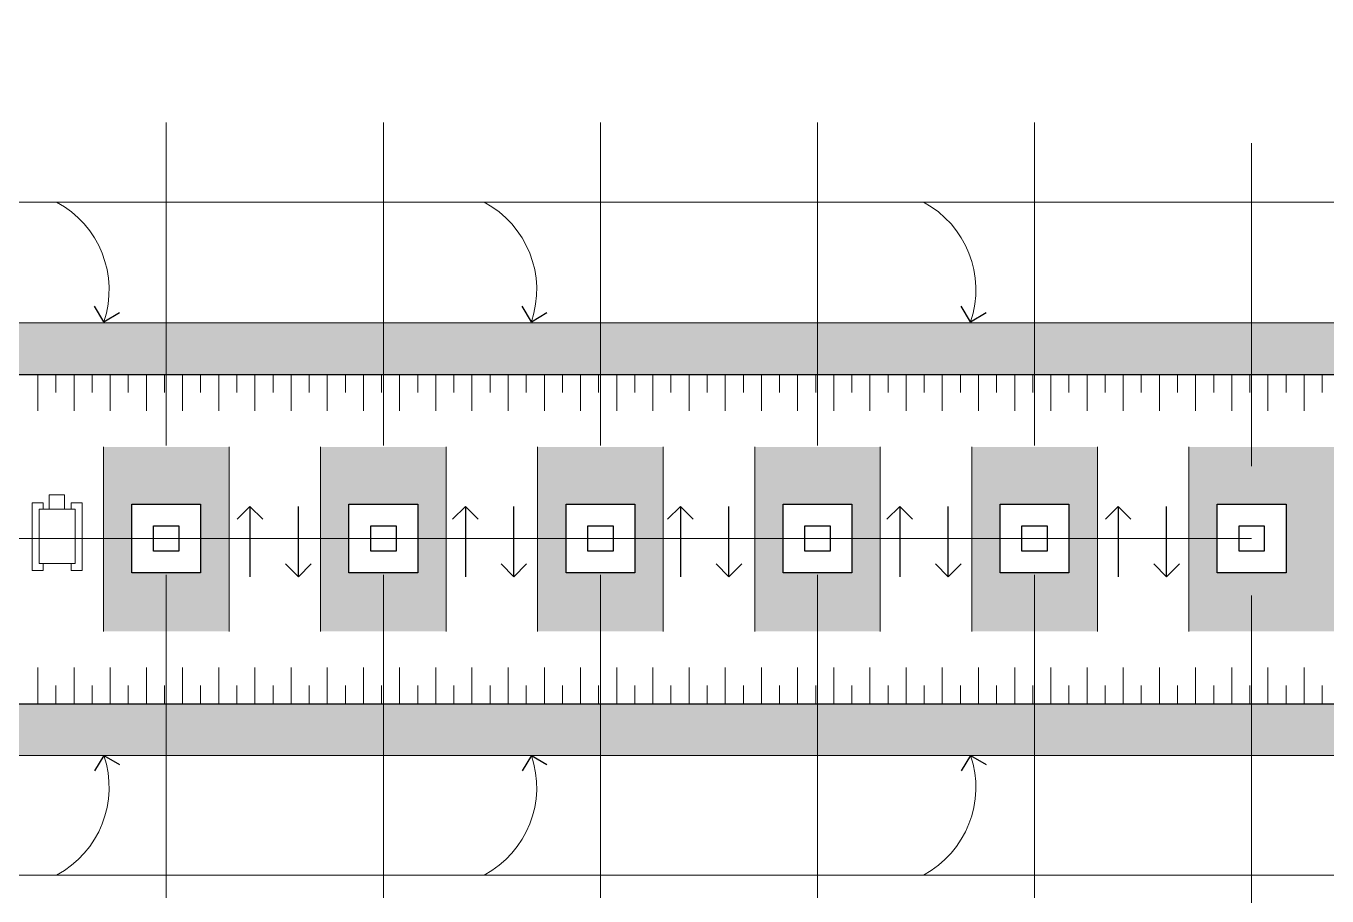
# Model space of a CAD drawing. Header units: millimetres. Extents: x 1422334 to 1587362, y 445536 to 446570.
# Drawn here: x 1585996.4 to 1586046.8, y 446306.7 to 446340.4 of the extents above; entities that cross this region are included whole.
import ezdxf

# ---------------------------------------------------------------- set-up
doc = ezdxf.new("R2010")
doc.units = ezdxf.units.MM
doc.header["$LTSCALE"] = 50
doc.linetypes.add('GOST2.303 4', pattern=[7, 5, -2, 0])
for name, color, linetype, lineweight in [('fund transh', 7, 'Continuous', 30), ('Risunochki', 7, 'Continuous', 13), ('Линии склона', 7, 'Continuous', 30), ('оси траншей размеры', 7, 'Continuous', 13)]:
    doc.layers.add(name, color=color, linetype=linetype, lineweight=lineweight)

msp = doc.modelspace()

# ---------------------------------------------------------------- hatches: boundary and pattern name
at = {"layer": 'Risunochki', "ltscale": 10000}
h = msp.add_hatch(dxfattribs=at)
h.set_pattern_fill('AR-CONC', color=250, scale=0.01)
h.set_pattern_definition([(50, (1586923.3893, 445649.8545), (1.8218467, -0.1593909), [0.1905, -2.0955]), (355, (1586923.3893, 445649.8545), (-0.3524342, 1.9105685), [0.1524, -1.6764058]), (100.45144, (1586923.5411, 445649.8412), (1.4694125, 1.7511775), [0.1619, -1.7809024]), (46.1842, (1586923.3893, 445650.3625), (2.7107904, -0.4204233), [0.28575, -3.14325]), (96.63556, (1586923.6152, 445650.3274), (2.3740413, 2.474261), [0.24285, -2.671356]), (351.18415, (1586923.3893, 445650.3625), (2.3740413, 2.474261), [0.2285997, -2.514597]), (21, (1586923.6433, 445650.2355), (1.516144, -1.022652), [0.1905, -2.0955]), (326, (1586923.6433, 445650.2355), (0.6180203, 1.8418797), [0.1524, -1.6764]), (71.45144, (1586923.7696, 445650.1503), (2.1341642, 0.8192277), [0.1619, -1.7808994]), (37.5, (1586923.3893, 445649.8545), (0.03088603, 0.8455504), [0, -1.65608, 0, -1.7018, 0, -1.68275]), (7.5, (1586923.3893, 445649.8545), (0.6681966, 1.00180575), [0, -0.97028, 0, -1.61798, 0, -0.64135]), (327.5, (1586922.82286, 445649.8545), (1.35590595, -0.05728744), [0, -0.635, 0, -1.9812, 0, -2.6289]), (317.5, (1586922.5689, 445649.8545), (1.4812918, 0.2542649), [0, -0.8255, 0, -1.31572, 0, -1.8669])])
h.paths.add_polyline_path([(1586050.201654, 446328.887727), (1585970.261654, 446328.887727), (1585970.261654, 446326.887727), (1586050.201654, 446326.887727)])
h = msp.add_hatch(dxfattribs=at)
h.set_pattern_fill('AR-CONC', color=250, scale=0.00076032)
h.set_pattern_definition([(50, (1586012.96922, 446312.92956), (0.13851865, -0.0121188), [0.0144841, -0.1593251]), (355, (1586012.96922, 446312.92956), (-0.0267963, 0.1452643), [0.0115873, -0.1274605]), (100.45144, (1586012.98076, 446312.92855), (0.1117224, 0.1331455), [0.0123096, -0.1354056]), (46.1842, (1586012.96922, 446312.96818), (0.2061068, -0.0319656), [0.0217261, -0.2389876]), (96.6356, (1586012.9864, 446312.96552), (0.180503, 0.188123), [0.0184644, -0.2031085]), (351.1842, (1586012.96922, 446312.96818), (0.180503, 0.188123), [0.017381, -0.1911899]), (21, (1586012.98853, 446312.95853), (0.11527545, -0.0777543), [0.0144841, -0.1593251]), (326, (1586012.98853, 446312.95853), (0.0469893, 0.1400418), [0.0115873, -0.12746]), (71.45144, (1586012.99814, 446312.95205), (0.1622648, 0.0622875), [0.0123096, -0.1354053]), (37.5, (1586012.969217, 446312.92956), (0.00234833, 0.06428889), [0, -0.12591507, 0, -0.12939126, 0, -0.12794285]), (7.5, (1586012.96922, 446312.92956), (0.05080433, 0.0761693), [0, -0.07377233, 0, -0.12301826, 0, -0.04876312]), (327.5, (1586012.92615, 446312.92956), (0.10309224, -0.00435568), [0, -0.04828032, 0, -0.1506346, 0, -0.19988052]), (317.5, (1586012.90684, 446312.92956), (0.1126256, 0.01933227), [0, -0.0627644, 0, -0.1000368, 0, -0.14194414])])
h.paths.add_polyline_path([(1585999.408947, 446324.087727), (1585999.408947, 446316.947727), (1586004.268947, 446316.947727), (1586004.268947, 446324.087727)])
h.paths.add_polyline_path([(1586003.168947, 446321.870782), (1586003.168947, 446319.210782), (1586000.508947, 446319.210782), (1586000.508947, 446321.870782)], flags=16)
h = msp.add_hatch(dxfattribs=at)
h.set_pattern_fill('AR-CONC', color=250, scale=0.00076032)
h.set_pattern_definition([(50, (1586021.36922, 446312.92956), (0.13851865, -0.0121188), [0.0144841, -0.1593251]), (355, (1586021.36922, 446312.92956), (-0.0267963, 0.1452643), [0.0115873, -0.1274605]), (100.45144, (1586021.38076, 446312.92855), (0.1117224, 0.1331455), [0.0123096, -0.1354056]), (46.1842, (1586021.36922, 446312.96818), (0.2061068, -0.0319656), [0.0217261, -0.2389876]), (96.6356, (1586021.3864, 446312.96552), (0.180503, 0.188123), [0.0184644, -0.2031085]), (351.1842, (1586021.36922, 446312.96818), (0.180503, 0.188123), [0.017381, -0.1911899]), (21, (1586021.38853, 446312.95853), (0.11527545, -0.0777543), [0.0144841, -0.1593251]), (326, (1586021.38853, 446312.95853), (0.0469893, 0.1400418), [0.0115873, -0.12746]), (71.45144, (1586021.39814, 446312.95205), (0.1622648, 0.0622875), [0.0123096, -0.1354053]), (37.5, (1586021.369217, 446312.92956), (0.00234833, 0.06428889), [0, -0.12591507, 0, -0.12939126, 0, -0.12794285]), (7.5, (1586021.36922, 446312.92956), (0.05080433, 0.0761693), [0, -0.07377233, 0, -0.12301826, 0, -0.04876312]), (327.5, (1586021.32615, 446312.92956), (0.10309224, -0.00435568), [0, -0.04828032, 0, -0.1506346, 0, -0.19988052]), (317.5, (1586021.30684, 446312.92956), (0.1126256, 0.01933227), [0, -0.0627644, 0, -0.1000368, 0, -0.14194414])])
h.paths.add_polyline_path([(1586007.808947, 446324.087727), (1586007.808947, 446316.947727), (1586012.668947, 446316.947727), (1586012.668947, 446324.087727)])
h.paths.add_polyline_path([(1586011.568947, 446321.870782), (1586011.568947, 446319.210782), (1586008.908947, 446319.210782), (1586008.908947, 446321.870782)], flags=16)
h = msp.add_hatch(dxfattribs=at)
h.set_pattern_fill('AR-CONC', color=250, scale=0.00076032)
h.set_pattern_definition([(50, (1586029.76922, 446312.92956), (0.13851865, -0.0121188), [0.0144841, -0.1593251]), (355, (1586029.76922, 446312.92956), (-0.0267963, 0.1452643), [0.0115873, -0.1274605]), (100.45144, (1586029.78076, 446312.92855), (0.1117224, 0.1331455), [0.0123096, -0.1354056]), (46.1842, (1586029.76922, 446312.96818), (0.2061068, -0.0319656), [0.0217261, -0.2389876]), (96.6356, (1586029.7864, 446312.96552), (0.180503, 0.188123), [0.0184644, -0.2031085]), (351.1842, (1586029.76922, 446312.96818), (0.180503, 0.188123), [0.017381, -0.1911899]), (21, (1586029.78853, 446312.95853), (0.11527545, -0.0777543), [0.0144841, -0.1593251]), (326, (1586029.78853, 446312.95853), (0.0469893, 0.1400418), [0.0115873, -0.12746]), (71.45144, (1586029.79814, 446312.95205), (0.1622648, 0.0622875), [0.0123096, -0.1354053]), (37.5, (1586029.769217, 446312.92956), (0.00234833, 0.06428889), [0, -0.12591507, 0, -0.12939126, 0, -0.12794285]), (7.5, (1586029.76922, 446312.92956), (0.05080433, 0.0761693), [0, -0.07377233, 0, -0.12301826, 0, -0.04876312]), (327.5, (1586029.72615, 446312.92956), (0.10309224, -0.00435568), [0, -0.04828032, 0, -0.1506346, 0, -0.19988052]), (317.5, (1586029.70684, 446312.92956), (0.1126256, 0.01933227), [0, -0.0627644, 0, -0.1000368, 0, -0.14194414])])
h.paths.add_polyline_path([(1586016.208947, 446324.087727), (1586016.208947, 446316.947727), (1586021.068947, 446316.947727), (1586021.068947, 446324.087727)])
h.paths.add_polyline_path([(1586019.968947, 446321.870782), (1586019.968947, 446319.210782), (1586017.308947, 446319.210782), (1586017.308947, 446321.870782)], flags=16)
h = msp.add_hatch(dxfattribs=at)
h.set_pattern_fill('AR-CONC', color=250, scale=0.00076032)
h.set_pattern_definition([(50, (1586038.16922, 446312.92956), (0.13851865, -0.0121188), [0.0144841, -0.1593251]), (355, (1586038.16922, 446312.92956), (-0.0267963, 0.1452643), [0.0115873, -0.1274605]), (100.45144, (1586038.18076, 446312.92855), (0.1117224, 0.1331455), [0.0123096, -0.1354056]), (46.1842, (1586038.16922, 446312.96818), (0.2061068, -0.0319656), [0.0217261, -0.2389876]), (96.6356, (1586038.1864, 446312.96552), (0.180503, 0.188123), [0.0184644, -0.2031085]), (351.1842, (1586038.16922, 446312.96818), (0.180503, 0.188123), [0.017381, -0.1911899]), (21, (1586038.18853, 446312.95853), (0.11527545, -0.0777543), [0.0144841, -0.1593251]), (326, (1586038.18853, 446312.95853), (0.0469893, 0.1400418), [0.0115873, -0.12746]), (71.45144, (1586038.19814, 446312.95205), (0.1622648, 0.0622875), [0.0123096, -0.1354053]), (37.5, (1586038.169217, 446312.92956), (0.00234833, 0.06428889), [0, -0.12591507, 0, -0.12939126, 0, -0.12794285]), (7.5, (1586038.16922, 446312.92956), (0.05080433, 0.0761693), [0, -0.07377233, 0, -0.12301826, 0, -0.04876312]), (327.5, (1586038.12615, 446312.92956), (0.10309224, -0.00435568), [0, -0.04828032, 0, -0.1506346, 0, -0.19988052]), (317.5, (1586038.10684, 446312.92956), (0.1126256, 0.01933227), [0, -0.0627644, 0, -0.1000368, 0, -0.14194414])])
h.paths.add_polyline_path([(1586024.608947, 446324.087727), (1586024.608947, 446316.947727), (1586029.468947, 446316.947727), (1586029.468947, 446324.087727)])
h.paths.add_polyline_path([(1586028.368947, 446321.870782), (1586028.368947, 446319.210782), (1586025.708947, 446319.210782), (1586025.708947, 446321.870782)], flags=16)
h = msp.add_hatch(dxfattribs=at)
h.set_pattern_fill('AR-CONC', color=250, scale=0.00076032)
h.set_pattern_definition([(50, (1586046.56922, 446312.92956), (0.13851865, -0.0121188), [0.0144841, -0.1593251]), (355, (1586046.56922, 446312.92956), (-0.0267963, 0.1452643), [0.0115873, -0.1274605]), (100.45144, (1586046.58076, 446312.92855), (0.1117224, 0.1331455), [0.0123096, -0.1354056]), (46.1842, (1586046.56922, 446312.96818), (0.2061068, -0.0319656), [0.0217261, -0.2389876]), (96.6356, (1586046.5864, 446312.96552), (0.180503, 0.188123), [0.0184644, -0.2031085]), (351.1842, (1586046.56922, 446312.96818), (0.180503, 0.188123), [0.017381, -0.1911899]), (21, (1586046.58853, 446312.95853), (0.11527545, -0.0777543), [0.0144841, -0.1593251]), (326, (1586046.58853, 446312.95853), (0.0469893, 0.1400418), [0.0115873, -0.12746]), (71.45144, (1586046.59814, 446312.95205), (0.1622648, 0.0622875), [0.0123096, -0.1354053]), (37.5, (1586046.569217, 446312.92956), (0.00234833, 0.06428889), [0, -0.12591507, 0, -0.12939126, 0, -0.12794285]), (7.5, (1586046.56922, 446312.92956), (0.05080433, 0.0761693), [0, -0.07377233, 0, -0.12301826, 0, -0.04876312]), (327.5, (1586046.52615, 446312.92956), (0.10309224, -0.00435568), [0, -0.04828032, 0, -0.1506346, 0, -0.19988052]), (317.5, (1586046.50684, 446312.92956), (0.1126256, 0.01933227), [0, -0.0627644, 0, -0.1000368, 0, -0.14194414])])
h.paths.add_polyline_path([(1586033.008947, 446324.087727), (1586033.008947, 446316.947727), (1586037.868947, 446316.947727), (1586037.868947, 446324.087727)])
h.paths.add_polyline_path([(1586036.768947, 446321.870782), (1586036.768947, 446319.210782), (1586034.108947, 446319.210782), (1586034.108947, 446321.870782)], flags=16)
h = msp.add_hatch(dxfattribs=at)
h.set_pattern_fill('AR-CONC', color=250, scale=0.00076032)
h.set_pattern_definition([(50, (1585987.76922, 446312.92956), (0.13851865, -0.0121188), [0.0144841, -0.15932506]), (355, (1585987.76922, 446312.92956), (-0.02679628, 0.14526434), [0.01158728, -0.1274605]), (100.45144, (1585987.78076, 446312.92855), (0.11172237, 0.13314553), [0.0123096, -0.13540557]), (46.1842, (1585987.76922, 446312.96818), (0.2061068, -0.0319656), [0.02172614, -0.2389876]), (96.63556, (1585987.7864, 446312.96552), (0.1805031, 0.188123), [0.0184644, -0.20310855]), (351.18415, (1585987.76922, 446312.96818), (0.1805031, 0.188123), [0.0173809, -0.19118986]), (21, (1585987.78853, 446312.95853), (0.11527545, -0.07775428), [0.0144841, -0.15932506]), (326, (1585987.78853, 446312.95853), (0.04698932, 0.1400418), [0.01158728, -0.12746004]), (71.45144, (1585987.79814, 446312.95205), (0.16226477, 0.06228752), [0.0123096, -0.13540534]), (37.5, (1585987.769217, 446312.92956), (0.002348327, 0.064288887), [0, -0.12591507, 0, -0.12939126, 0, -0.12794285]), (7.5, (1585987.76922, 446312.92956), (0.050804326, 0.076169295), [0, -0.07377233, 0, -0.123018255, 0, -0.04876312]), (327.5, (1585987.72615, 446312.92956), (0.10309224, -0.00435568), [0, -0.04828032, 0, -0.1506346, 0, -0.19988052]), (317.5, (1585987.70684, 446312.92956), (0.11262558, 0.01933227), [0, -0.06276442, 0, -0.10003682, 0, -0.14194414])])
h.paths.add_polyline_path([(1586047.408947, 446324.087727), (1586047.408947, 446316.947727), (1586041.408947, 446316.947727), (1586041.408947, 446324.087727)])
h.paths.add_polyline_path([(1586042.508947, 446321.870782), (1586042.508947, 446319.210782), (1586045.168947, 446319.210782), (1586045.168947, 446321.870782)], flags=16)
h = msp.add_hatch(dxfattribs=at)
h.set_pattern_fill('AR-CONC', color=250, scale=0.01)
h.set_pattern_definition([(50, (1586923.3893, 445637.1145), (1.8218467, -0.1593909), [0.1905, -2.0955]), (355, (1586923.3893, 445637.1145), (-0.3524342, 1.9105685), [0.1524, -1.6764058]), (100.45144, (1586923.5411, 445637.1012), (1.4694125, 1.7511775), [0.1619, -1.7809024]), (46.1842, (1586923.3893, 445637.6225), (2.7107904, -0.4204233), [0.28575, -3.14325]), (96.63556, (1586923.6152, 445637.5874), (2.3740413, 2.474261), [0.24285, -2.671356]), (351.18415, (1586923.3893, 445637.6225), (2.3740413, 2.474261), [0.2285997, -2.514597]), (21, (1586923.6433, 445637.4955), (1.516144, -1.022652), [0.1905, -2.0955]), (326, (1586923.6433, 445637.4955), (0.6180203, 1.8418797), [0.1524, -1.6764]), (71.45144, (1586923.7696, 445637.4103), (2.1341642, 0.8192277), [0.1619, -1.7808994]), (37.5, (1586923.3893, 445637.1145), (0.03088603, 0.8455504), [0, -1.65608, 0, -1.7018, 0, -1.68275]), (7.5, (1586923.3893, 445637.1145), (0.6681966, 1.00180575), [0, -0.97028, 0, -1.61798, 0, -0.64135]), (327.5, (1586922.82286, 445637.1145), (1.35590595, -0.05728744), [0, -0.635, 0, -1.9812, 0, -2.6289]), (317.5, (1586922.5689, 445637.1145), (1.4812918, 0.2542649), [0, -0.8255, 0, -1.31572, 0, -1.8669])])
h.paths.add_polyline_path([(1586050.201654, 446314.147727), (1585970.261654, 446314.147727), (1585970.261654, 446312.147727), (1586050.201654, 446312.147727)])

# ---------------------------------------------------------------- linework, layer by layer
at = {"layer": 'fund transh', "ltscale": 10000}
for p, q in [((1586000.508947, 446319.210782, 8264.642599), (1586000.508947, 446321.870782, 8264.642599)), ((1586000.508947, 446321.870782, 8264.642599), (1586003.168947, 446321.870782, 8264.642599)), ((1586003.168947, 446321.870782, 8264.642599), (1586003.168947, 446319.210782, 8264.642599)), ((1586008.908947, 446319.210782, 8264.642599), (1586008.908947, 446321.870782, 8264.642599)), ((1586008.908947, 446321.870782, 8264.642599), (1586011.568947, 446321.870782, 8264.642599)), ((1586011.568947, 446321.870782, 8264.642599), (1586011.568947, 446319.210782, 8264.642599)), ((1586017.308947, 446319.210782, 8264.642599), (1586017.308947, 446321.870782, 8264.642599)), ((1586017.308947, 446321.870782, 8264.642599), (1586019.968947, 446321.870782, 8264.642599)), ((1586019.968947, 446321.870782, 8264.642599), (1586019.968947, 446319.210782, 8264.642599)), ((1586025.708947, 446319.210782, 8264.642599), (1586025.708947, 446321.870782, 8264.642599)), ((1586025.708947, 446321.870782, 8264.642599), (1586028.368947, 446321.870782, 8264.642599)), ((1586028.368947, 446321.870782, 8264.642599), (1586028.368947, 446319.210782, 8264.642599)), ((1586034.108947, 446319.210782, 8264.642599), (1586034.108947, 446321.870782, 8264.642599)), ((1586034.108947, 446321.870782, 8264.642599), (1586036.768947, 446321.870782, 8264.642599)), ((1586036.768947, 446321.870782, 8264.642599), (1586036.768947, 446319.210782, 8264.642599)), ((1586042.508947, 446319.210782, 8264.642599), (1586042.508947, 446321.870782, 8264.642599)), ((1586042.508947, 446321.870782, 8264.642599), (1586045.168947, 446321.870782, 8264.642599)), ((1586045.168947, 446321.870782, 8264.642599), (1586045.168947, 446319.210782, 8264.642599)), ((1586001.348947, 446320.050782, 8264.642599), (1586001.348947, 446321.030782, 8264.642599)), ((1586001.348947, 446321.030782, 8264.642599), (1586002.328947, 446321.030782, 8264.642599)), ((1586002.328947, 446321.030782, 8264.642599), (1586002.328947, 446320.050782, 8264.642599)), ((1586009.748947, 446320.050782, 8264.642599), (1586009.748947, 446321.030782, 8264.642599)), ((1586009.748947, 446321.030782, 8264.642599), (1586010.728947, 446321.030782, 8264.642599)), ((1586010.728947, 446321.030782, 8264.642599), (1586010.728947, 446320.050782, 8264.642599)), ((1586018.148947, 446320.050782, 8264.642599), (1586018.148947, 446321.030782, 8264.642599)), ((1586018.148947, 446321.030782, 8264.642599), (1586019.128947, 446321.030782, 8264.642599)), ((1586019.128947, 446321.030782, 8264.642599), (1586019.128947, 446320.050782, 8264.642599)), ((1586026.548947, 446320.050782, 8264.642599), (1586026.548947, 446321.030782, 8264.642599)), ((1586026.548947, 446321.030782, 8264.642599), (1586027.528947, 446321.030782, 8264.642599)), ((1586027.528947, 446321.030782, 8264.642599), (1586027.528947, 446320.050782, 8264.642599)), ((1586034.948947, 446320.050782, 8264.642599), (1586034.948947, 446321.030782, 8264.642599)), ((1586034.948947, 446321.030782, 8264.642599), (1586035.928947, 446321.030782, 8264.642599)), ((1586035.928947, 446321.030782, 8264.642599), (1586035.928947, 446320.050782, 8264.642599)), ((1586043.348947, 446320.050782, 8264.642599), (1586043.348947, 446321.030782, 8264.642599)), ((1586043.348947, 446321.030782, 8264.642599), (1586044.328947, 446321.030782, 8264.642599)), ((1586044.328947, 446321.030782, 8264.642599), (1586044.328947, 446320.050782, 8264.642599)), ((1586002.328947, 446320.050782, 8264.642599), (1586001.348947, 446320.050782, 8264.642599)), ((1586010.728947, 446320.050782, 8264.642599), (1586009.748947, 446320.050782, 8264.642599)), ((1586019.128947, 446320.050782, 8264.642599), (1586018.148947, 446320.050782, 8264.642599)), ((1586027.528947, 446320.050782, 8264.642599), (1586026.548947, 446320.050782, 8264.642599)), ((1586035.928947, 446320.050782, 8264.642599), (1586034.948947, 446320.050782, 8264.642599)), ((1586044.328947, 446320.050782, 8264.642599), (1586043.348947, 446320.050782, 8264.642599)), ((1586003.168947, 446319.210782, 8264.642599), (1586000.508947, 446319.210782, 8264.642599)), ((1586011.568947, 446319.210782, 8264.642599), (1586008.908947, 446319.210782, 8264.642599)), ((1586019.968947, 446319.210782, 8264.642599), (1586017.308947, 446319.210782, 8264.642599)), ((1586028.368947, 446319.210782, 8264.642599), (1586025.708947, 446319.210782, 8264.642599)), ((1586036.768947, 446319.210782, 8264.642599), (1586034.108947, 446319.210782, 8264.642599)), ((1586045.168947, 446319.210782, 8264.642599), (1586042.508947, 446319.210782, 8264.642599))]:
    msp.add_line(p, q, dxfattribs=at)
at = {"layer": 'Risunochki', "ltscale": 10000}
for p, q in [((1585970.261654, 446333.564986, 8264.642599), (1586047.218639, 446333.564986, 8264.642599)), ((1585970.261654, 446328.887727, 8264.642599), (1586050.201654, 446328.887727, 8264.642599)), ((1585999.408947, 446316.947727, 8264.642599), (1585999.408947, 446324.087727, 8264.642599)), ((1586004.268947, 446316.947727, 8264.642599), (1586004.268947, 446324.087727, 8264.642599)), ((1586007.808947, 446316.947727, 8264.642599), (1586007.808947, 446324.087727, 8264.642599)), ((1586012.668947, 446316.947727, 8264.642599), (1586012.668947, 446324.087727, 8264.642599)), ((1586016.208947, 446316.947727, 8264.642599), (1586016.208947, 446324.087727, 8264.642599)), ((1586021.068947, 446316.947727, 8264.642599), (1586021.068947, 446324.087727, 8264.642599)), ((1586024.608947, 446316.947727, 8264.642599), (1586024.608947, 446324.087727, 8264.642599)), ((1586029.468947, 446316.947727, 8264.642599), (1586029.468947, 446324.087727, 8264.642599)), ((1586033.008947, 446316.947727, 8264.642599), (1586033.008947, 446324.087727, 8264.642599)), ((1586037.868947, 446316.947727, 8264.642599), (1586037.868947, 446324.087727, 8264.642599)), ((1586041.408947, 446316.947727, 8264.642599), (1586041.408947, 446324.087727, 8264.642599)), ((1585997.90481, 446322.232465, 8264.642599), (1585997.30981, 446322.232465, 8264.642599)), ((1585997.30981, 446322.232465, 8264.642599), (1585997.30981, 446321.672465, 8264.642599)), ((1585997.90481, 446321.672465, 8264.642599), (1585997.90481, 446322.232465, 8264.642599)), ((1585997.074672, 446321.917465, 8264.642599), (1585996.654672, 446321.917465, 8264.642599)), ((1585996.654672, 446321.917465, 8264.642599), (1585996.654672, 446319.307065, 8264.642599)), ((1585998.318998, 446321.672465, 8264.642599), (1585996.918998, 446321.672465, 8264.642599)), ((1585996.918998, 446321.672465, 8264.642599), (1585996.918998, 446319.572465, 8264.642599)), ((1585997.074672, 446321.672465, 8264.642599), (1585997.074672, 446321.917465, 8264.642599)), ((1585998.163323, 446321.672465, 8264.642599), (1585998.163323, 446321.917465, 8264.642599)), ((1585998.163323, 446321.917465, 8264.642599), (1585998.583323, 446321.917465, 8264.642599)), ((1585998.318998, 446319.572465, 8264.642599), (1585998.318998, 446321.672465, 8264.642599)), ((1585998.583323, 446321.917465, 8264.642599), (1585998.583323, 446319.307065, 8264.642599)), ((1585996.918998, 446319.572465, 8264.642599), (1585998.318998, 446319.572465, 8264.642599)), ((1585997.074672, 446319.307065, 8264.642599), (1585997.074672, 446319.572465, 8264.642599)), ((1585998.163323, 446319.307065, 8264.642599), (1585998.163323, 446319.572465, 8264.642599)), ((1585996.654672, 446319.307065, 8264.642599), (1585997.074672, 446319.307065, 8264.642599)), ((1585998.583323, 446319.307065, 8264.642599), (1585998.163323, 446319.307065, 8264.642599)), ((1585970.261654, 446312.147727, 8264.642599), (1586050.201654, 446312.147727, 8264.642599)), ((1585970.261654, 446307.516578, 8264.642599), (1586047.218639, 446307.516578, 8264.642599))]:
    msp.add_line(p, q, dxfattribs=at)
at = {"layer": 'Risunochki', "lineweight": 30, "ltscale": 10000}
for p, q in [((1585999.422217, 446328.933836, 8264.642599), (1585999.063937, 446329.535198, 8264.642599)), ((1586015.968969, 446328.933836, 8264.642599), (1586015.610689, 446329.535198, 8264.642599)), ((1586032.962362, 446328.933836, 8264.642599), (1586032.604082, 446329.535198, 8264.642599)), ((1585999.422217, 446328.933836, 8264.642599), (1586000.023578, 446329.292116, 8264.642599)), ((1586015.968969, 446328.933836, 8264.642599), (1586016.57033, 446329.292116, 8264.642599)), ((1586032.962362, 446328.933836, 8264.642599), (1586033.563724, 446329.292116, 8264.642599)), ((1586005.074629, 446321.783571, 8264.642599), (1586004.579655, 446321.288596, 8264.642599)), ((1586005.074629, 446321.783571, 8264.642599), (1586005.074629, 446319.061373, 8264.642599)), ((1586005.074629, 446321.783571, 8264.642599), (1586005.569604, 446321.288596, 8264.642599)), ((1586006.949739, 446319.061373, 8264.642599), (1586006.949739, 446321.783571, 8264.642599)), ((1586013.413353, 446321.783571, 8264.642599), (1586012.918378, 446321.288596, 8264.642599)), ((1586013.413353, 446321.783571, 8264.642599), (1586013.413353, 446319.061373, 8264.642599)), ((1586013.413353, 446321.783571, 8264.642599), (1586013.908327, 446321.288596, 8264.642599)), ((1586015.288462, 446319.061373, 8264.642599), (1586015.288462, 446321.783571, 8264.642599)), ((1586021.734833, 446321.783571, 8264.642599), (1586021.239858, 446321.288596, 8264.642599)), ((1586021.734833, 446321.783571, 8264.642599), (1586021.734833, 446319.061373, 8264.642599)), ((1586021.734833, 446321.783571, 8264.642599), (1586022.229808, 446321.288596, 8264.642599)), ((1586023.609943, 446319.061373, 8264.642599), (1586023.609943, 446321.783571, 8264.642599)), ((1586030.222688, 446321.783571, 8264.642599), (1586029.727713, 446321.288596, 8264.642599)), ((1586030.222688, 446321.783571, 8264.642599), (1586030.222688, 446319.061373, 8264.642599)), ((1586030.222688, 446321.783571, 8264.642599), (1586030.717663, 446321.288596, 8264.642599)), ((1586032.097798, 446319.061373, 8264.642599), (1586032.097798, 446321.783571, 8264.642599)), ((1586038.671988, 446321.783571, 8264.642599), (1586038.177013, 446321.288596, 8264.642599)), ((1586038.671988, 446321.783571, 8264.642599), (1586038.671988, 446319.061373, 8264.642599)), ((1586038.671988, 446321.783571, 8264.642599), (1586039.166962, 446321.288596, 8264.642599)), ((1586040.547097, 446319.061373, 8264.642599), (1586040.547097, 446321.783571, 8264.642599)), ((1586006.949739, 446319.061373, 8264.642599), (1586006.454764, 446319.556348, 8264.642599)), ((1586006.949739, 446319.061373, 8264.642599), (1586007.444714, 446319.556348, 8264.642599)), ((1586015.288462, 446319.061373, 8264.642599), (1586014.793488, 446319.556348, 8264.642599)), ((1586015.288462, 446319.061373, 8264.642599), (1586015.783437, 446319.556348, 8264.642599)), ((1586023.609943, 446319.061373, 8264.642599), (1586023.114968, 446319.556348, 8264.642599)), ((1586023.609943, 446319.061373, 8264.642599), (1586024.104917, 446319.556348, 8264.642599)), ((1586032.097798, 446319.061373, 8264.642599), (1586031.602823, 446319.556348, 8264.642599)), ((1586032.097798, 446319.061373, 8264.642599), (1586032.592772, 446319.556348, 8264.642599)), ((1586040.547097, 446319.061373, 8264.642599), (1586040.052123, 446319.556348, 8264.642599)), ((1586040.547097, 446319.061373, 8264.642599), (1586041.042072, 446319.556348, 8264.642599)), ((1585999.422217, 446312.147727, 8264.642599), (1585999.063937, 446311.546366, 8264.642599)), ((1585999.422217, 446312.147727, 8264.642599), (1586000.023578, 446311.789447, 8264.642599)), ((1586015.968969, 446312.147727, 8264.642599), (1586015.610689, 446311.546366, 8264.642599)), ((1586015.968969, 446312.147727, 8264.642599), (1586016.57033, 446311.789447, 8264.642599)), ((1586032.962362, 446312.147727, 8264.642599), (1586032.604082, 446311.546366, 8264.642599)), ((1586032.962362, 446312.147727, 8264.642599), (1586033.563724, 446311.789447, 8264.642599))]:
    msp.add_line(p, q, dxfattribs=at)
at = {"layer": 'Risunochki', "ltscale": 10000}
for centre, start, end in [((1585995.778367, 446330.172299, 8264.642599), 341.2282652, 61.8295045), ((1586012.325119, 446330.172299, 8264.642599), 341.2282652, 61.8295045), ((1586029.318512, 446330.172299, 8264.642599), 341.2282652, 61.8295045), ((1585995.778367, 446310.909265, 8264.642599), 298.1704955, 18.7717348), ((1586012.325119, 446310.909265, 8264.642599), 298.1704955, 18.7717348), ((1586029.318512, 446310.909265, 8264.642599), 298.1704955, 18.7717348)]:
    msp.add_arc(centre, 3.848562, start, end, dxfattribs=at)
at = {"layer": 'Линии склона', "ltscale": 10000}
for p, q in [((1585970.268947, 446326.887727, 8264.642599), (1586050.208947, 446326.887727, 8264.642599)), ((1585970.268947, 446314.147727, 8264.642599), (1586050.208947, 446314.147727, 8264.642599))]:
    msp.add_line(p, q, dxfattribs=at)
at = {"layer": 'оси траншей размеры', "linetype": 'GOST2.303 4', "ltscale": 0.05}
for p, q in [((1586001.838947, 446354.140782, 8264.642599), (1586001.838947, 446232.271484, 8264.642599)), ((1586010.238947, 446354.140782, 8264.642599), (1586010.238947, 446232.271484, 8264.642599)), ((1586018.638947, 446354.140782, 8264.642599), (1586018.638947, 446232.271484, 8264.642599)), ((1586027.038947, 446354.140782, 8264.642599), (1586027.038947, 446232.271484, 8264.642599)), ((1586035.438947, 446354.140782, 8264.642599), (1586035.438947, 446232.271484, 8264.642599)), ((1586043.838947, 446253.340782, 8264.642599), (1586043.838947, 446354.140782, 8264.642599))]:
    msp.add_line(p, q, dxfattribs=at)
at = {"layer": 'оси траншей размеры', "ltscale": 10000}
for p, q in [((1585996.868947, 446326.887727, 8264.642599), (1585996.868947, 446325.487727, 8264.642599)), ((1585997.568947, 446326.887727, 8264.642599), (1585997.568947, 446326.187727, 8264.642599)), ((1585998.268947, 446326.887727, 8264.642599), (1585998.268947, 446325.487727, 8264.642599)), ((1585998.968947, 446326.887727, 8264.642599), (1585998.968947, 446326.187727, 8264.642599)), ((1585999.668947, 446326.887727, 8264.642599), (1585999.668947, 446325.487727, 8264.642599)), ((1585999.668947, 446326.887727, 8264.642599), (1586000.368947, 446326.887727, 8264.642599)), ((1586000.368947, 446326.887727, 8264.642599), (1586000.368947, 446326.187727, 8264.642599)), ((1586001.068947, 446326.887727, 8264.642599), (1586001.068947, 446325.487727, 8264.642599)), ((1586001.768947, 446326.887727, 8264.642599), (1586001.768947, 446326.187727, 8264.642599)), ((1586002.468947, 446326.887727, 8264.642599), (1586002.468947, 446325.487727, 8264.642599)), ((1586003.168947, 446326.887727, 8264.642599), (1586003.168947, 446326.187727, 8264.642599)), ((1586003.868947, 446326.887727, 8264.642599), (1586003.868947, 446325.487727, 8264.642599)), ((1586003.868947, 446326.887727, 8264.642599), (1586004.568947, 446326.887727, 8264.642599)), ((1586004.568947, 446326.887727, 8264.642599), (1586004.568947, 446326.187727, 8264.642599)), ((1586005.268947, 446326.887727, 8264.642599), (1586005.268947, 446325.487727, 8264.642599)), ((1586005.968947, 446326.887727, 8264.642599), (1586005.968947, 446326.187727, 8264.642599)), ((1586006.668947, 446326.887727, 8264.642599), (1586006.668947, 446325.487727, 8264.642599)), ((1586007.368947, 446326.887727, 8264.642599), (1586007.368947, 446326.187727, 8264.642599)), ((1586008.068947, 446326.887727, 8264.642599), (1586008.068947, 446325.487727, 8264.642599)), ((1586008.068947, 446326.887727, 8264.642599), (1586008.768947, 446326.887727, 8264.642599)), ((1586008.768947, 446326.887727, 8264.642599), (1586008.768947, 446326.187727, 8264.642599)), ((1586009.468947, 446326.887727, 8264.642599), (1586009.468947, 446325.487727, 8264.642599)), ((1586010.168947, 446326.887727, 8264.642599), (1586010.168947, 446326.187727, 8264.642599)), ((1586010.868947, 446326.887727, 8264.642599), (1586010.868947, 446325.487727, 8264.642599)), ((1586011.568947, 446326.887727, 8264.642599), (1586011.568947, 446326.187727, 8264.642599)), ((1586012.268947, 446326.887727, 8264.642599), (1586012.268947, 446325.487727, 8264.642599)), ((1586012.268947, 446326.887727, 8264.642599), (1586012.968947, 446326.887727, 8264.642599)), ((1586012.968947, 446326.887727, 8264.642599), (1586012.968947, 446326.187727, 8264.642599)), ((1586013.668947, 446326.887727, 8264.642599), (1586013.668947, 446325.487727, 8264.642599)), ((1586014.368947, 446326.887727, 8264.642599), (1586014.368947, 446326.187727, 8264.642599)), ((1586015.068947, 446326.887727, 8264.642599), (1586015.068947, 446325.487727, 8264.642599)), ((1586015.768947, 446326.887727, 8264.642599), (1586015.768947, 446326.187727, 8264.642599)), ((1586016.468947, 446326.887727, 8264.642599), (1586016.468947, 446325.487727, 8264.642599)), ((1586016.468947, 446326.887727, 8264.642599), (1586017.168947, 446326.887727, 8264.642599)), ((1586017.168947, 446326.887727, 8264.642599), (1586017.168947, 446326.187727, 8264.642599)), ((1586017.868947, 446326.887727, 8264.642599), (1586017.868947, 446325.487727, 8264.642599)), ((1586018.568947, 446326.887727, 8264.642599), (1586018.568947, 446326.187727, 8264.642599)), ((1586019.268947, 446326.887727, 8264.642599), (1586019.268947, 446325.487727, 8264.642599)), ((1586019.968947, 446326.887727, 8264.642599), (1586019.968947, 446326.187727, 8264.642599)), ((1586020.668947, 446326.887727, 8264.642599), (1586020.668947, 446325.487727, 8264.642599)), ((1586020.668947, 446326.887727, 8264.642599), (1586021.368947, 446326.887727, 8264.642599)), ((1586021.368947, 446326.887727, 8264.642599), (1586021.368947, 446326.187727, 8264.642599)), ((1586022.068947, 446326.887727, 8264.642599), (1586022.068947, 446325.487727, 8264.642599)), ((1586022.768947, 446326.887727, 8264.642599), (1586022.768947, 446326.187727, 8264.642599)), ((1586023.468947, 446326.887727, 8264.642599), (1586023.468947, 446325.487727, 8264.642599)), ((1586024.168947, 446326.887727, 8264.642599), (1586024.168947, 446326.187727, 8264.642599)), ((1586024.868947, 446326.887727, 8264.642599), (1586024.868947, 446325.487727, 8264.642599)), ((1586024.868947, 446326.887727, 8264.642599), (1586025.568947, 446326.887727, 8264.642599)), ((1586025.568947, 446326.887727, 8264.642599), (1586025.568947, 446326.187727, 8264.642599)), ((1586026.268947, 446326.887727, 8264.642599), (1586026.268947, 446325.487727, 8264.642599)), ((1586026.968947, 446326.887727, 8264.642599), (1586026.968947, 446326.187727, 8264.642599)), ((1586027.668947, 446326.887727, 8264.642599), (1586027.668947, 446325.487727, 8264.642599)), ((1586028.368947, 446326.887727, 8264.642599), (1586028.368947, 446326.187727, 8264.642599)), ((1586029.068947, 446326.887727, 8264.642599), (1586029.068947, 446325.487727, 8264.642599)), ((1586029.068947, 446326.887727, 8264.642599), (1586029.768947, 446326.887727, 8264.642599)), ((1586029.768947, 446326.887727, 8264.642599), (1586029.768947, 446326.187727, 8264.642599)), ((1586030.468947, 446326.887727, 8264.642599), (1586030.468947, 446325.487727, 8264.642599)), ((1586031.168947, 446326.887727, 8264.642599), (1586031.168947, 446326.187727, 8264.642599)), ((1586031.868947, 446326.887727, 8264.642599), (1586031.868947, 446325.487727, 8264.642599)), ((1586032.568947, 446326.887727, 8264.642599), (1586032.568947, 446326.187727, 8264.642599)), ((1586033.268947, 446326.887727, 8264.642599), (1586033.268947, 446325.487727, 8264.642599)), ((1586033.268947, 446326.887727, 8264.642599), (1586033.968947, 446326.887727, 8264.642599)), ((1586033.968947, 446326.887727, 8264.642599), (1586033.968947, 446326.187727, 8264.642599)), ((1586034.668947, 446326.887727, 8264.642599), (1586034.668947, 446325.487727, 8264.642599)), ((1586035.368947, 446326.887727, 8264.642599), (1586035.368947, 446326.187727, 8264.642599)), ((1586036.068947, 446326.887727, 8264.642599), (1586036.068947, 446325.487727, 8264.642599)), ((1586036.768947, 446326.887727, 8264.642599), (1586036.768947, 446326.187727, 8264.642599)), ((1586037.468947, 446326.887727, 8264.642599), (1586037.468947, 446325.487727, 8264.642599)), ((1586037.468947, 446326.887727, 8264.642599), (1586038.168947, 446326.887727, 8264.642599)), ((1586038.168947, 446326.887727, 8264.642599), (1586038.168947, 446326.187727, 8264.642599)), ((1586038.868947, 446326.887727, 8264.642599), (1586038.868947, 446325.487727, 8264.642599)), ((1586039.568947, 446326.887727, 8264.642599), (1586039.568947, 446326.187727, 8264.642599)), ((1586040.268947, 446326.887727, 8264.642599), (1586040.268947, 446325.487727, 8264.642599)), ((1586040.968947, 446326.887727, 8264.642599), (1586040.968947, 446326.187727, 8264.642599)), ((1586041.668947, 446326.887727, 8264.642599), (1586041.668947, 446325.487727, 8264.642599)), ((1586041.668947, 446326.887727, 8264.642599), (1586042.368947, 446326.887727, 8264.642599)), ((1586042.368947, 446326.887727, 8264.642599), (1586042.368947, 446326.187727, 8264.642599)), ((1586043.068947, 446326.887727, 8264.642599), (1586043.068947, 446325.487727, 8264.642599)), ((1586043.768947, 446326.887727, 8264.642599), (1586043.768947, 446326.187727, 8264.642599)), ((1586044.468947, 446326.887727, 8264.642599), (1586044.468947, 446325.487727, 8264.642599)), ((1586045.168947, 446326.887727, 8264.642599), (1586045.168947, 446326.187727, 8264.642599)), ((1586045.868947, 446326.887727, 8264.642599), (1586045.868947, 446325.487727, 8264.642599)), ((1586045.868947, 446326.887727, 8264.642599), (1586046.568947, 446326.887727, 8264.642599)), ((1586046.568947, 446326.887727, 8264.642599), (1586046.568947, 446326.187727, 8264.642599)), ((1585976.638947, 446320.540782, 8264.642599), (1586043.838947, 446320.540782, 8264.642599)), ((1585976.638947, 446320.540782, 8264.642599), (1586043.838947, 446320.540782, 8264.642599)), ((1585996.868947, 446314.147727, 8264.642599), (1585996.868947, 446315.547727, 8264.642599)), ((1585998.268947, 446314.147727, 8264.642599), (1585998.268947, 446315.547727, 8264.642599)), ((1585999.668947, 446314.147727, 8264.642599), (1585999.668947, 446315.547727, 8264.642599)), ((1586001.068947, 446314.147727, 8264.642599), (1586001.068947, 446315.547727, 8264.642599)), ((1586002.468947, 446314.147727, 8264.642599), (1586002.468947, 446315.547727, 8264.642599)), ((1586003.868947, 446314.147727, 8264.642599), (1586003.868947, 446315.547727, 8264.642599)), ((1586005.268947, 446314.147727, 8264.642599), (1586005.268947, 446315.547727, 8264.642599)), ((1586006.668947, 446314.147727, 8264.642599), (1586006.668947, 446315.547727, 8264.642599)), ((1586008.068947, 446314.147727, 8264.642599), (1586008.068947, 446315.547727, 8264.642599)), ((1586009.468947, 446314.147727, 8264.642599), (1586009.468947, 446315.547727, 8264.642599)), ((1586010.868947, 446314.147727, 8264.642599), (1586010.868947, 446315.547727, 8264.642599)), ((1586012.268947, 446314.147727, 8264.642599), (1586012.268947, 446315.547727, 8264.642599)), ((1586013.668947, 446314.147727, 8264.642599), (1586013.668947, 446315.547727, 8264.642599)), ((1586015.068947, 446314.147727, 8264.642599), (1586015.068947, 446315.547727, 8264.642599)), ((1586016.468947, 446314.147727, 8264.642599), (1586016.468947, 446315.547727, 8264.642599)), ((1586017.868947, 446314.147727, 8264.642599), (1586017.868947, 446315.547727, 8264.642599)), ((1586019.268947, 446314.147727, 8264.642599), (1586019.268947, 446315.547727, 8264.642599)), ((1586020.668947, 446314.147727, 8264.642599), (1586020.668947, 446315.547727, 8264.642599)), ((1586022.068947, 446314.147727, 8264.642599), (1586022.068947, 446315.547727, 8264.642599)), ((1586023.468947, 446314.147727, 8264.642599), (1586023.468947, 446315.547727, 8264.642599)), ((1586024.868947, 446314.147727, 8264.642599), (1586024.868947, 446315.547727, 8264.642599)), ((1586026.268947, 446314.147727, 8264.642599), (1586026.268947, 446315.547727, 8264.642599)), ((1586027.668947, 446314.147727, 8264.642599), (1586027.668947, 446315.547727, 8264.642599)), ((1586029.068947, 446314.147727, 8264.642599), (1586029.068947, 446315.547727, 8264.642599)), ((1586030.468947, 446314.147727, 8264.642599), (1586030.468947, 446315.547727, 8264.642599)), ((1586031.868947, 446314.147727, 8264.642599), (1586031.868947, 446315.547727, 8264.642599)), ((1586033.268947, 446314.147727, 8264.642599), (1586033.268947, 446315.547727, 8264.642599)), ((1586034.668947, 446314.147727, 8264.642599), (1586034.668947, 446315.547727, 8264.642599)), ((1586036.068947, 446314.147727, 8264.642599), (1586036.068947, 446315.547727, 8264.642599)), ((1586037.468947, 446314.147727, 8264.642599), (1586037.468947, 446315.547727, 8264.642599)), ((1586038.868947, 446314.147727, 8264.642599), (1586038.868947, 446315.547727, 8264.642599)), ((1586040.268947, 446314.147727, 8264.642599), (1586040.268947, 446315.547727, 8264.642599)), ((1586041.668947, 446314.147727, 8264.642599), (1586041.668947, 446315.547727, 8264.642599)), ((1586043.068947, 446314.147727, 8264.642599), (1586043.068947, 446315.547727, 8264.642599)), ((1586044.468947, 446314.147727, 8264.642599), (1586044.468947, 446315.547727, 8264.642599)), ((1586045.868947, 446314.147727, 8264.642599), (1586045.868947, 446315.547727, 8264.642599)), ((1585997.568947, 446314.147727, 8264.642599), (1585997.568947, 446314.847727, 8264.642599)), ((1585998.968947, 446314.147727, 8264.642599), (1585998.968947, 446314.847727, 8264.642599)), ((1586000.368947, 446314.147727, 8264.642599), (1586000.368947, 446314.847727, 8264.642599)), ((1586001.768947, 446314.147727, 8264.642599), (1586001.768947, 446314.847727, 8264.642599)), ((1586003.168947, 446314.147727, 8264.642599), (1586003.168947, 446314.847727, 8264.642599)), ((1586004.568947, 446314.147727, 8264.642599), (1586004.568947, 446314.847727, 8264.642599)), ((1586005.968947, 446314.147727, 8264.642599), (1586005.968947, 446314.847727, 8264.642599)), ((1586007.368947, 446314.147727, 8264.642599), (1586007.368947, 446314.847727, 8264.642599)), ((1586008.768947, 446314.147727, 8264.642599), (1586008.768947, 446314.847727, 8264.642599)), ((1586010.168947, 446314.147727, 8264.642599), (1586010.168947, 446314.847727, 8264.642599)), ((1586011.568947, 446314.147727, 8264.642599), (1586011.568947, 446314.847727, 8264.642599)), ((1586012.968947, 446314.147727, 8264.642599), (1586012.968947, 446314.847727, 8264.642599)), ((1586014.368947, 446314.147727, 8264.642599), (1586014.368947, 446314.847727, 8264.642599)), ((1586015.768947, 446314.147727, 8264.642599), (1586015.768947, 446314.847727, 8264.642599)), ((1586017.168947, 446314.147727, 8264.642599), (1586017.168947, 446314.847727, 8264.642599)), ((1586018.568947, 446314.147727, 8264.642599), (1586018.568947, 446314.847727, 8264.642599)), ((1586019.968947, 446314.147727, 8264.642599), (1586019.968947, 446314.847727, 8264.642599)), ((1586021.368947, 446314.147727, 8264.642599), (1586021.368947, 446314.847727, 8264.642599)), ((1586022.768947, 446314.147727, 8264.642599), (1586022.768947, 446314.847727, 8264.642599)), ((1586024.168947, 446314.147727, 8264.642599), (1586024.168947, 446314.847727, 8264.642599)), ((1586025.568947, 446314.147727, 8264.642599), (1586025.568947, 446314.847727, 8264.642599)), ((1586026.968947, 446314.147727, 8264.642599), (1586026.968947, 446314.847727, 8264.642599)), ((1586028.368947, 446314.147727, 8264.642599), (1586028.368947, 446314.847727, 8264.642599)), ((1586029.768947, 446314.147727, 8264.642599), (1586029.768947, 446314.847727, 8264.642599)), ((1586031.168947, 446314.147727, 8264.642599), (1586031.168947, 446314.847727, 8264.642599)), ((1586032.568947, 446314.147727, 8264.642599), (1586032.568947, 446314.847727, 8264.642599)), ((1586033.968947, 446314.147727, 8264.642599), (1586033.968947, 446314.847727, 8264.642599)), ((1586035.368947, 446314.147727, 8264.642599), (1586035.368947, 446314.847727, 8264.642599)), ((1586036.768947, 446314.147727, 8264.642599), (1586036.768947, 446314.847727, 8264.642599)), ((1586038.168947, 446314.147727, 8264.642599), (1586038.168947, 446314.847727, 8264.642599)), ((1586039.568947, 446314.147727, 8264.642599), (1586039.568947, 446314.847727, 8264.642599)), ((1586040.968947, 446314.147727, 8264.642599), (1586040.968947, 446314.847727, 8264.642599)), ((1586042.368947, 446314.147727, 8264.642599), (1586042.368947, 446314.847727, 8264.642599)), ((1586043.768947, 446314.147727, 8264.642599), (1586043.768947, 446314.847727, 8264.642599)), ((1586045.168947, 446314.147727, 8264.642599), (1586045.168947, 446314.847727, 8264.642599)), ((1586046.568947, 446314.147727, 8264.642599), (1586046.568947, 446314.847727, 8264.642599)), ((1585999.668947, 446314.147727, 8264.642599), (1586000.368947, 446314.147727, 8264.642599)), ((1586003.868947, 446314.147727, 8264.642599), (1586004.568947, 446314.147727, 8264.642599)), ((1586008.068947, 446314.147727, 8264.642599), (1586008.768947, 446314.147727, 8264.642599)), ((1586012.268947, 446314.147727, 8264.642599), (1586012.968947, 446314.147727, 8264.642599)), ((1586016.468947, 446314.147727, 8264.642599), (1586017.168947, 446314.147727, 8264.642599)), ((1586020.668947, 446314.147727, 8264.642599), (1586021.368947, 446314.147727, 8264.642599)), ((1586024.868947, 446314.147727, 8264.642599), (1586025.568947, 446314.147727, 8264.642599)), ((1586029.068947, 446314.147727, 8264.642599), (1586029.768947, 446314.147727, 8264.642599)), ((1586033.268947, 446314.147727, 8264.642599), (1586033.968947, 446314.147727, 8264.642599)), ((1586037.468947, 446314.147727, 8264.642599), (1586038.168947, 446314.147727, 8264.642599)), ((1586041.668947, 446314.147727, 8264.642599), (1586042.368947, 446314.147727, 8264.642599)), ((1586045.868947, 446314.147727, 8264.642599), (1586046.568947, 446314.147727, 8264.642599))]:
    msp.add_line(p, q, dxfattribs=at)

doc.saveas('drawing.dxf')
